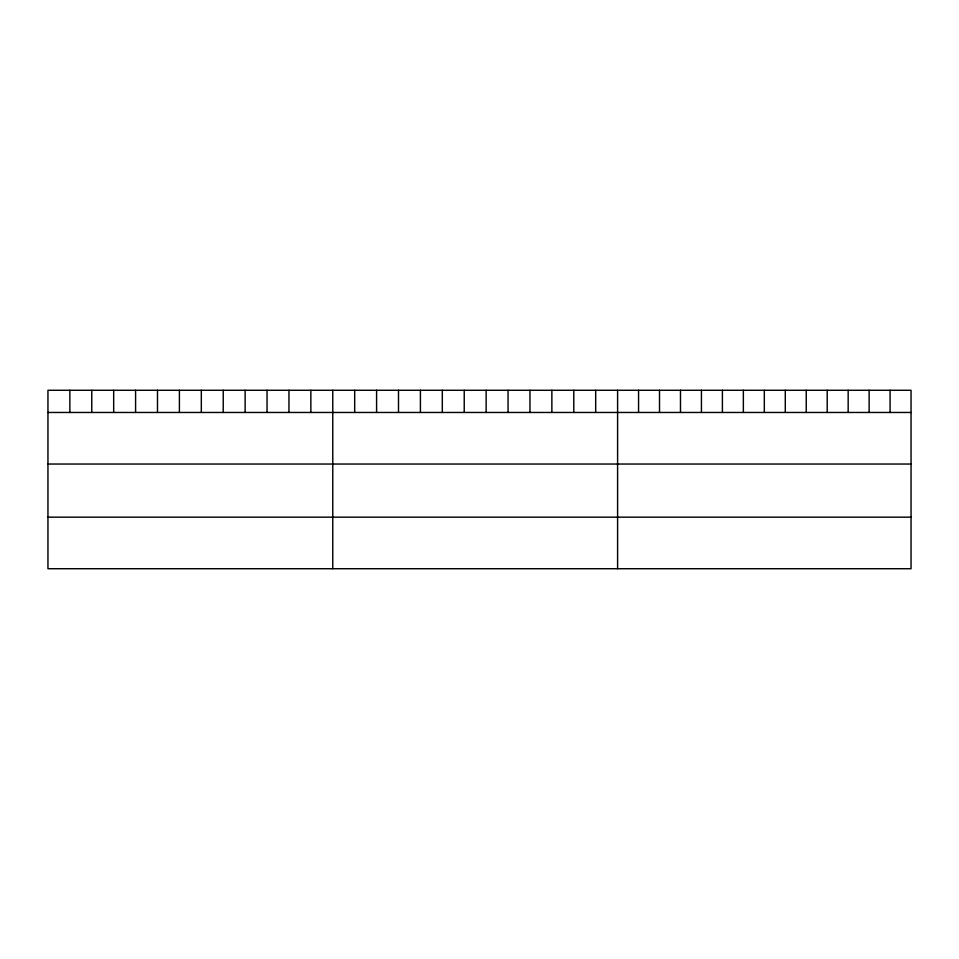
<?xml version="1.0" encoding="UTF-8"?>
<svg xmlns="http://www.w3.org/2000/svg" width="959" height="959" viewBox="0 0 959 959"><rect width="100%" height="100%" fill="white"/><g stroke="black" fill="none" stroke-linecap="round" stroke-linejoin="round"><path stroke-width="1.44" d="M911.05 412.466L911.05 568.723L47.95 568.723L47.95 390.277L911.05 390.277L911.05 412.466L47.95 412.466M47.95 464.036L911.05 464.036M47.95 517.165L911.05 517.165M890.084 390.277L890.084 412.466M869.13 390.277L869.13 412.466M848.164 390.277L848.164 412.466M827.209 390.277L827.209 412.466M806.243 390.277L806.243 412.466M785.289 390.277L785.289 412.466M764.323 390.277L764.323 412.466M743.357 390.277L743.357 412.466M722.403 390.277L722.403 412.466M701.437 390.277L701.437 412.466M680.482 390.277L680.482 412.466M659.516 390.277L659.516 412.466M638.562 390.277L638.562 412.466M617.596 390.277L617.596 568.723M595.683 390.277L595.683 412.466M573.782 390.277L573.782 412.466M551.869 390.277L551.869 412.466M529.955 390.277L529.955 412.466M508.054 390.277L508.054 412.466M486.141 390.277L486.141 412.466M464.228 390.277L464.228 412.466M442.315 390.277L442.315 412.466M420.414 390.277L420.414 412.466M398.5 390.277L398.5 412.466M376.587 390.277L376.587 412.466M354.686 390.277L354.686 412.466M332.773 390.277L332.773 568.723M310.86 390.277L310.86 412.466M288.959 390.277L288.959 412.466M267.046 390.277L267.046 412.466M245.132 390.277L245.132 412.466M223.231 390.277L223.231 412.466M201.318 390.277L201.318 412.466M179.405 390.277L179.405 412.466M157.492 390.277L157.492 412.466M135.591 390.277L135.591 412.466M113.677 390.277L113.677 412.466M91.764 390.277L91.764 412.466M69.863 390.277L69.863 412.466"/></g></svg>
